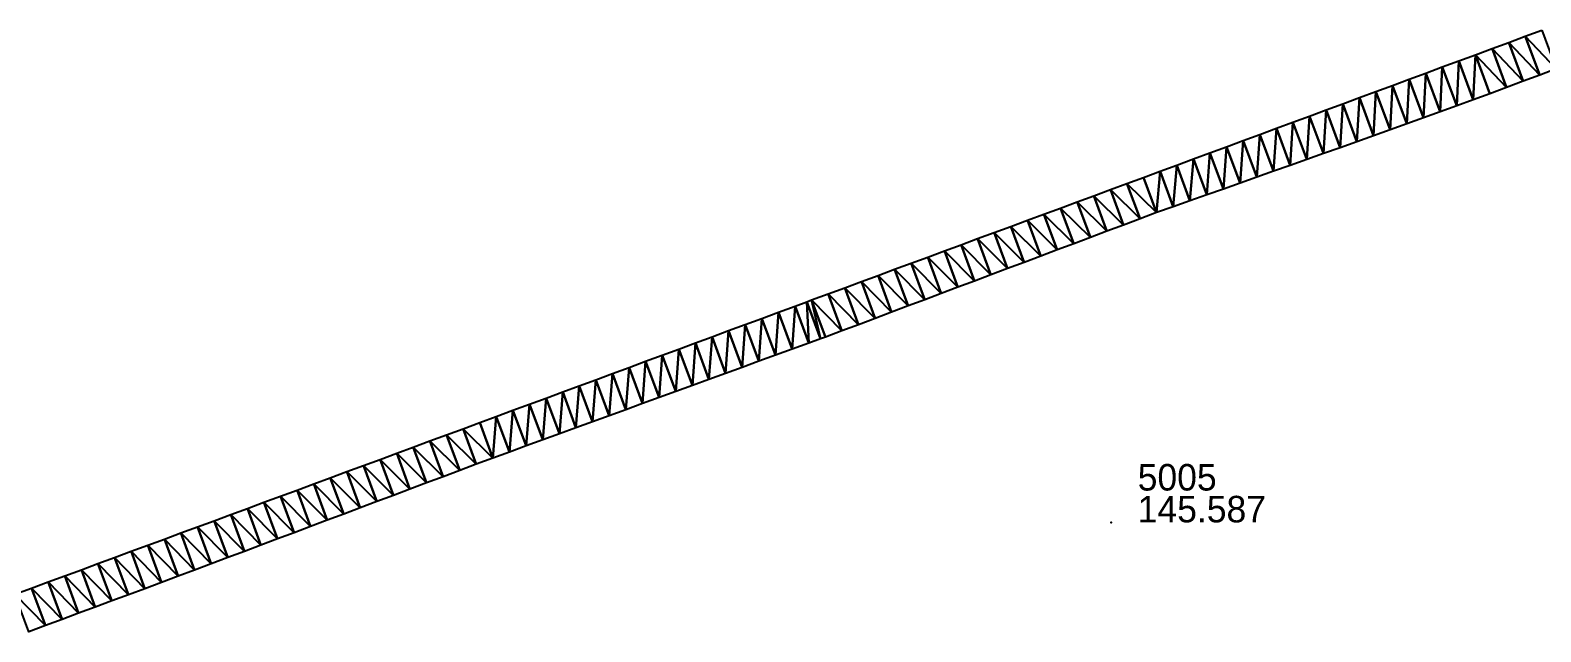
# Model space of a CAD drawing. Header units: metres. Extents: x 1882598 to 1885460, y 3171405 to 3171756.
# Drawn here: x 1884645.1 to 1884730.5, y 3171572.2 to 3171606.2 of the extents above; entities that cross this region are included whole.
import ezdxf

# ---------------------------------------------------------------- set-up
doc = ezdxf.new("R2010")
doc.units = ezdxf.units.M
doc.header["$MEASUREMENT"] = 0
doc.layers.add('pntelev', color=2, linetype='Continuous')
doc.layers.add('pntno', color=3, linetype='Continuous')
doc.layers.add('Triangles surfaces projet', color=7, linetype='Continuous', true_color=0x848484)

msp = doc.modelspace()

# ---------------------------------------------------------------- linework, layer by layer
msp.add_point((1884706.179, 3171578.414, 145.587))
at = {"layer": 'Triangles surfaces projet'}
for points in [[(1884729.46, 3171603.348, 143.991), (1884727.71, 3171605.199, 143.949), (1884728.648, 3171605.545, 143.932), (1884729.46, 3171603.348, 143.991)], [(1884728.648, 3171605.545, 144.282), (1884729.46, 3171603.348, 144.341), (1884727.71, 3171605.199, 144.299), (1884728.648, 3171605.545, 144.282)], [(1884728.648, 3171605.545, 143.932), (1884729.586, 3171605.892, 143.916), (1884730.397, 3171603.697, 143.975), (1884728.648, 3171605.545, 143.932)], [(1884729.586, 3171605.892, 144.266), (1884730.397, 3171603.697, 144.325), (1884728.648, 3171605.545, 144.282), (1884729.586, 3171605.892, 144.266)], [(1884730.397, 3171603.697, 143.975), (1884729.46, 3171603.348, 143.991), (1884728.648, 3171605.545, 143.932), (1884730.397, 3171603.697, 143.975)], [(1884730.397, 3171603.697, 144.325), (1884729.46, 3171603.348, 144.341), (1884728.648, 3171605.545, 144.282), (1884730.397, 3171603.697, 144.325)], [(1884730.524, 3171606.238, 143.901), (1884731.334, 3171604.047, 143.959), (1884729.586, 3171605.892, 143.916), (1884730.524, 3171606.238, 143.901)], [(1884730.524, 3171606.238, 144.251), (1884731.334, 3171604.047, 144.309), (1884729.586, 3171605.892, 144.266), (1884730.524, 3171606.238, 144.251)], [(1884729.586, 3171605.892, 143.916), (1884731.334, 3171604.047, 143.959), (1884730.397, 3171603.697, 143.975), (1884729.586, 3171605.892, 143.916)], [(1884731.334, 3171604.047, 144.309), (1884730.397, 3171603.697, 144.325), (1884729.586, 3171605.892, 144.266), (1884731.334, 3171604.047, 144.309)], [(1884726.772, 3171604.852, 143.966), (1884726.647, 3171602.305, 144.042), (1884725.834, 3171604.505, 143.984), (1884726.772, 3171604.852, 143.966)], [(1884726.772, 3171604.852, 144.316), (1884726.647, 3171602.305, 144.392), (1884725.834, 3171604.505, 144.334), (1884726.772, 3171604.852, 144.316)], [(1884726.647, 3171602.305, 144.042), (1884726.772, 3171604.852, 143.966), (1884727.586, 3171602.649, 144.025), (1884726.647, 3171602.305, 144.042)], [(1884727.586, 3171602.649, 144.375), (1884726.647, 3171602.305, 144.392), (1884726.772, 3171604.852, 144.316), (1884727.586, 3171602.649, 144.375)], [(1884726.772, 3171604.852, 143.966), (1884727.71, 3171605.199, 143.949), (1884728.523, 3171602.998, 144.008), (1884726.772, 3171604.852, 143.966)], [(1884727.71, 3171605.199, 144.299), (1884728.523, 3171602.998, 144.358), (1884726.772, 3171604.852, 144.316), (1884727.71, 3171605.199, 144.299)], [(1884727.586, 3171602.649, 144.025), (1884726.772, 3171604.852, 143.966), (1884728.523, 3171602.998, 144.008), (1884727.586, 3171602.649, 144.025)], [(1884728.523, 3171602.998, 144.358), (1884727.586, 3171602.649, 144.375), (1884726.772, 3171604.852, 144.316), (1884728.523, 3171602.998, 144.358)], [(1884727.71, 3171605.199, 143.949), (1884729.46, 3171603.348, 143.991), (1884728.523, 3171602.998, 144.008), (1884727.71, 3171605.199, 143.949)], [(1884729.46, 3171603.348, 144.341), (1884728.523, 3171602.998, 144.358), (1884727.71, 3171605.199, 144.299), (1884729.46, 3171603.348, 144.341)], [(1884723.02, 3171603.466, 144.04), (1884723.958, 3171603.812, 144.02), (1884723.827, 3171601.281, 144.098), (1884723.02, 3171603.466, 144.04)], [(1884723.958, 3171603.812, 144.37), (1884723.827, 3171601.281, 144.448), (1884723.02, 3171603.466, 144.39), (1884723.958, 3171603.812, 144.37)], [(1884723.827, 3171601.281, 144.098), (1884723.958, 3171603.812, 144.02), (1884724.767, 3171601.622, 144.079), (1884723.827, 3171601.281, 144.098)], [(1884724.767, 3171601.622, 144.429), (1884723.827, 3171601.281, 144.448), (1884723.958, 3171603.812, 144.37), (1884724.767, 3171601.622, 144.429)], [(1884724.896, 3171604.159, 144.002), (1884724.767, 3171601.622, 144.079), (1884723.958, 3171603.812, 144.02), (1884724.896, 3171604.159, 144.002)], [(1884724.896, 3171604.159, 144.352), (1884724.767, 3171601.622, 144.429), (1884723.958, 3171603.812, 144.37), (1884724.896, 3171604.159, 144.352)], [(1884725.707, 3171601.964, 144.06), (1884724.767, 3171601.622, 144.079), (1884724.896, 3171604.159, 144.002), (1884725.707, 3171601.964, 144.06)], [(1884725.707, 3171601.964, 144.41), (1884724.767, 3171601.622, 144.429), (1884724.896, 3171604.159, 144.352), (1884725.707, 3171601.964, 144.41)], [(1884725.834, 3171604.505, 143.984), (1884725.707, 3171601.964, 144.06), (1884724.896, 3171604.159, 144.002), (1884725.834, 3171604.505, 143.984)], [(1884725.834, 3171604.505, 144.334), (1884725.707, 3171601.964, 144.41), (1884724.896, 3171604.159, 144.352), (1884725.834, 3171604.505, 144.334)], [(1884726.647, 3171602.305, 144.042), (1884725.707, 3171601.964, 144.06), (1884725.834, 3171604.505, 143.984), (1884726.647, 3171602.305, 144.042)], [(1884726.647, 3171602.305, 144.392), (1884725.707, 3171601.964, 144.41), (1884725.834, 3171604.505, 144.334), (1884726.647, 3171602.305, 144.392)], [(1884722.082, 3171603.119, 144.059), (1884721.947, 3171600.598, 144.138), (1884721.144, 3171602.773, 144.08), (1884722.082, 3171603.119, 144.059)], [(1884722.082, 3171603.119, 144.409), (1884721.947, 3171600.598, 144.488), (1884721.144, 3171602.773, 144.43), (1884722.082, 3171603.119, 144.409)], [(1884722.082, 3171603.119, 144.059), (1884722.887, 3171600.94, 144.117), (1884721.947, 3171600.598, 144.138), (1884722.082, 3171603.119, 144.059)], [(1884722.887, 3171600.94, 144.467), (1884721.947, 3171600.598, 144.488), (1884722.082, 3171603.119, 144.409), (1884722.887, 3171600.94, 144.467)], [(1884722.887, 3171600.94, 144.117), (1884722.082, 3171603.119, 144.059), (1884723.02, 3171603.466, 144.04), (1884722.887, 3171600.94, 144.117)], [(1884723.02, 3171603.466, 144.39), (1884722.887, 3171600.94, 144.467), (1884722.082, 3171603.119, 144.409), (1884723.02, 3171603.466, 144.39)], [(1884722.887, 3171600.94, 144.117), (1884723.02, 3171603.466, 144.04), (1884723.827, 3171601.281, 144.098), (1884722.887, 3171600.94, 144.117)], [(1884723.827, 3171601.281, 144.448), (1884722.887, 3171600.94, 144.467), (1884723.02, 3171603.466, 144.39), (1884723.827, 3171601.281, 144.448)], [(1884718.33, 3171601.733, 144.144), (1884719.268, 3171602.079, 144.122), (1884719.119, 3171599.597, 144.201), (1884718.33, 3171601.733, 144.144)], [(1884719.268, 3171602.079, 144.472), (1884719.119, 3171599.597, 144.551), (1884718.33, 3171601.733, 144.494), (1884719.268, 3171602.079, 144.472)], [(1884720.062, 3171599.93, 144.179), (1884719.119, 3171599.597, 144.201), (1884719.268, 3171602.079, 144.122), (1884720.062, 3171599.93, 144.179)], [(1884720.062, 3171599.93, 144.529), (1884719.119, 3171599.597, 144.551), (1884719.268, 3171602.079, 144.472), (1884720.062, 3171599.93, 144.529)], [(1884720.206, 3171602.426, 144.101), (1884720.062, 3171599.93, 144.179), (1884719.268, 3171602.079, 144.122), (1884720.206, 3171602.426, 144.101)], [(1884720.206, 3171602.426, 144.451), (1884720.062, 3171599.93, 144.529), (1884719.268, 3171602.079, 144.472), (1884720.206, 3171602.426, 144.451)], [(1884720.062, 3171599.93, 144.179), (1884720.206, 3171602.426, 144.101), (1884721.005, 3171600.264, 144.158), (1884720.062, 3171599.93, 144.179)], [(1884721.005, 3171600.264, 144.508), (1884720.062, 3171599.93, 144.529), (1884720.206, 3171602.426, 144.451), (1884721.005, 3171600.264, 144.508)], [(1884720.206, 3171602.426, 144.101), (1884721.144, 3171602.773, 144.08), (1884721.005, 3171600.264, 144.158), (1884720.206, 3171602.426, 144.101)], [(1884721.144, 3171602.773, 144.43), (1884721.005, 3171600.264, 144.508), (1884720.206, 3171602.426, 144.451), (1884721.144, 3171602.773, 144.43)], [(1884721.947, 3171600.598, 144.138), (1884721.005, 3171600.264, 144.158), (1884721.144, 3171602.773, 144.08), (1884721.947, 3171600.598, 144.138)], [(1884721.947, 3171600.598, 144.488), (1884721.005, 3171600.264, 144.508), (1884721.144, 3171602.773, 144.43), (1884721.947, 3171600.598, 144.488)], [(1884717.392, 3171601.386, 144.166), (1884717.233, 3171598.929, 144.246), (1884716.454, 3171601.04, 144.189), (1884717.392, 3171601.386, 144.166)], [(1884717.392, 3171601.386, 144.516), (1884717.233, 3171598.929, 144.596), (1884716.454, 3171601.04, 144.539), (1884717.392, 3171601.386, 144.516)], [(1884717.392, 3171601.386, 144.166), (1884718.176, 3171599.263, 144.223), (1884717.233, 3171598.929, 144.246), (1884717.392, 3171601.386, 144.166)], [(1884718.176, 3171599.263, 144.573), (1884717.233, 3171598.929, 144.596), (1884717.392, 3171601.386, 144.516), (1884718.176, 3171599.263, 144.573)], [(1884717.392, 3171601.386, 144.166), (1884718.33, 3171601.733, 144.144), (1884718.176, 3171599.263, 144.223), (1884717.392, 3171601.386, 144.166)], [(1884718.33, 3171601.733, 144.494), (1884718.176, 3171599.263, 144.573), (1884717.392, 3171601.386, 144.516), (1884718.33, 3171601.733, 144.494)], [(1884718.176, 3171599.263, 144.223), (1884718.33, 3171601.733, 144.144), (1884719.119, 3171599.597, 144.201), (1884718.176, 3171599.263, 144.223)], [(1884719.119, 3171599.597, 144.551), (1884718.176, 3171599.263, 144.573), (1884718.33, 3171601.733, 144.494), (1884719.119, 3171599.597, 144.551)], [(1884714.405, 3171597.928, 144.317), (1884713.64, 3171600, 144.262), (1884714.578, 3171600.346, 144.237), (1884714.405, 3171597.928, 144.317)], [(1884714.578, 3171600.346, 144.587), (1884714.405, 3171597.928, 144.667), (1884713.64, 3171600, 144.612), (1884714.578, 3171600.346, 144.587)], [(1884714.405, 3171597.928, 144.317), (1884714.578, 3171600.346, 144.237), (1884715.348, 3171598.262, 144.293), (1884714.405, 3171597.928, 144.317)], [(1884715.348, 3171598.262, 144.643), (1884714.405, 3171597.928, 144.667), (1884714.578, 3171600.346, 144.587), (1884715.348, 3171598.262, 144.643)], [(1884715.348, 3171598.262, 144.293), (1884714.578, 3171600.346, 144.237), (1884715.516, 3171600.693, 144.213), (1884715.348, 3171598.262, 144.293)], [(1884715.516, 3171600.693, 144.563), (1884715.348, 3171598.262, 144.643), (1884714.578, 3171600.346, 144.587), (1884715.516, 3171600.693, 144.563)], [(1884715.348, 3171598.262, 144.293), (1884715.516, 3171600.693, 144.213), (1884716.291, 3171598.595, 144.269), (1884715.348, 3171598.262, 144.293)], [(1884716.291, 3171598.595, 144.619), (1884715.348, 3171598.262, 144.643), (1884715.516, 3171600.693, 144.563), (1884716.291, 3171598.595, 144.619)], [(1884715.516, 3171600.693, 144.213), (1884716.454, 3171601.04, 144.189), (1884716.291, 3171598.595, 144.269), (1884715.516, 3171600.693, 144.213)], [(1884716.454, 3171601.04, 144.539), (1884716.291, 3171598.595, 144.619), (1884715.516, 3171600.693, 144.563), (1884716.454, 3171601.04, 144.539)], [(1884716.291, 3171598.595, 144.269), (1884716.454, 3171601.04, 144.189), (1884717.233, 3171598.929, 144.246), (1884716.291, 3171598.595, 144.269)], [(1884717.233, 3171598.929, 144.596), (1884716.291, 3171598.595, 144.619), (1884716.454, 3171601.04, 144.539), (1884717.233, 3171598.929, 144.596)], [(1884712.52, 3171597.261, 144.367), (1884711.764, 3171599.307, 144.313), (1884712.702, 3171599.653, 144.287), (1884712.52, 3171597.261, 144.367)], [(1884712.702, 3171599.653, 144.637), (1884712.52, 3171597.261, 144.717), (1884711.764, 3171599.307, 144.663), (1884712.702, 3171599.653, 144.637)], [(1884712.52, 3171597.261, 144.367), (1884712.702, 3171599.653, 144.287), (1884713.462, 3171597.594, 144.342), (1884712.52, 3171597.261, 144.367)], [(1884713.462, 3171597.594, 144.692), (1884712.52, 3171597.261, 144.717), (1884712.702, 3171599.653, 144.637), (1884713.462, 3171597.594, 144.692)], [(1884713.64, 3171600, 144.262), (1884713.462, 3171597.594, 144.342), (1884712.702, 3171599.653, 144.287), (1884713.64, 3171600, 144.262)], [(1884713.64, 3171600, 144.612), (1884713.462, 3171597.594, 144.692), (1884712.702, 3171599.653, 144.637), (1884713.64, 3171600, 144.612)], [(1884713.462, 3171597.594, 144.342), (1884713.64, 3171600, 144.262), (1884714.405, 3171597.928, 144.317), (1884713.462, 3171597.594, 144.342)], [(1884714.405, 3171597.928, 144.667), (1884713.462, 3171597.594, 144.692), (1884713.64, 3171600, 144.612), (1884714.405, 3171597.928, 144.667)], [(1884709.691, 3171596.259, 144.446), (1884708.95, 3171598.267, 144.393), (1884709.888, 3171598.613, 144.366), (1884709.691, 3171596.259, 144.446)], [(1884709.888, 3171598.613, 144.716), (1884709.691, 3171596.259, 144.796), (1884708.95, 3171598.267, 144.743), (1884709.888, 3171598.613, 144.716)], [(1884709.888, 3171598.613, 144.366), (1884710.634, 3171596.593, 144.419), (1884709.691, 3171596.259, 144.446), (1884709.888, 3171598.613, 144.366)], [(1884710.634, 3171596.593, 144.769), (1884709.691, 3171596.259, 144.796), (1884709.888, 3171598.613, 144.716), (1884710.634, 3171596.593, 144.769)], [(1884710.634, 3171596.593, 144.419), (1884709.888, 3171598.613, 144.366), (1884710.826, 3171598.96, 144.339), (1884710.634, 3171596.593, 144.419)], [(1884710.826, 3171598.96, 144.689), (1884710.634, 3171596.593, 144.769), (1884709.888, 3171598.613, 144.716), (1884710.826, 3171598.96, 144.689)], [(1884710.826, 3171598.96, 144.339), (1884711.577, 3171596.927, 144.393), (1884710.634, 3171596.593, 144.419), (1884710.826, 3171598.96, 144.339)], [(1884711.577, 3171596.927, 144.743), (1884710.634, 3171596.593, 144.769), (1884710.826, 3171598.96, 144.689), (1884711.577, 3171596.927, 144.743)], [(1884710.826, 3171598.96, 144.339), (1884711.764, 3171599.307, 144.313), (1884711.577, 3171596.927, 144.393), (1884710.826, 3171598.96, 144.339)], [(1884711.764, 3171599.307, 144.663), (1884711.577, 3171596.927, 144.743), (1884710.826, 3171598.96, 144.689), (1884711.764, 3171599.307, 144.663)], [(1884711.577, 3171596.927, 144.393), (1884711.764, 3171599.307, 144.313), (1884712.52, 3171597.261, 144.367), (1884711.577, 3171596.927, 144.393)], [(1884712.52, 3171597.261, 144.717), (1884711.577, 3171596.927, 144.743), (1884711.764, 3171599.307, 144.663), (1884712.52, 3171597.261, 144.717)], [(1884708.012, 3171597.92, 144.421), (1884708.748, 3171595.926, 144.474), (1884707.074, 3171597.574, 144.449), (1884708.012, 3171597.92, 144.421)], [(1884708.012, 3171597.92, 144.771), (1884708.748, 3171595.926, 144.824), (1884707.074, 3171597.574, 144.799), (1884708.012, 3171597.92, 144.771)], [(1884708.748, 3171595.926, 144.474), (1884708.012, 3171597.92, 144.421), (1884708.95, 3171598.267, 144.393), (1884708.748, 3171595.926, 144.474)], [(1884708.95, 3171598.267, 144.743), (1884708.748, 3171595.926, 144.824), (1884708.012, 3171597.92, 144.771), (1884708.95, 3171598.267, 144.743)], [(1884709.691, 3171596.259, 144.446), (1884708.748, 3171595.926, 144.474), (1884708.95, 3171598.267, 144.393), (1884709.691, 3171596.259, 144.446)], [(1884709.691, 3171596.259, 144.796), (1884708.748, 3171595.926, 144.824), (1884708.95, 3171598.267, 144.743), (1884709.691, 3171596.259, 144.796)], [(1884706.136, 3171597.227, 144.478), (1884706.876, 3171595.222, 144.532), (1884705.198, 3171596.88, 144.508), (1884706.136, 3171597.227, 144.478)], [(1884706.136, 3171597.227, 144.828), (1884706.876, 3171595.222, 144.882), (1884705.198, 3171596.88, 144.858), (1884706.136, 3171597.227, 144.828)], [(1884706.136, 3171597.227, 144.478), (1884707.074, 3171597.574, 144.449), (1884707.812, 3171595.574, 144.503), (1884706.136, 3171597.227, 144.478)], [(1884707.074, 3171597.574, 144.799), (1884707.812, 3171595.574, 144.853), (1884706.136, 3171597.227, 144.828), (1884707.074, 3171597.574, 144.799)], [(1884706.876, 3171595.222, 144.532), (1884706.136, 3171597.227, 144.478), (1884707.812, 3171595.574, 144.503), (1884706.876, 3171595.222, 144.532)], [(1884707.812, 3171595.574, 144.853), (1884706.876, 3171595.222, 144.882), (1884706.136, 3171597.227, 144.828), (1884707.812, 3171595.574, 144.853)], [(1884708.748, 3171595.926, 144.474), (1884707.812, 3171595.574, 144.503), (1884707.074, 3171597.574, 144.449), (1884708.748, 3171595.926, 144.474)], [(1884708.748, 3171595.926, 144.824), (1884707.812, 3171595.574, 144.853), (1884707.074, 3171597.574, 144.799), (1884708.748, 3171595.926, 144.824)], [(1884703.321, 3171596.187, 144.568), (1884704.068, 3171594.167, 144.622), (1884702.383, 3171595.841, 144.599), (1884703.321, 3171596.187, 144.568)], [(1884703.321, 3171596.187, 144.918), (1884704.068, 3171594.167, 144.972), (1884702.383, 3171595.841, 144.949), (1884703.321, 3171596.187, 144.918)], [(1884705.004, 3171594.519, 144.591), (1884703.321, 3171596.187, 144.568), (1884704.26, 3171596.534, 144.538), (1884705.004, 3171594.519, 144.591)], [(1884704.26, 3171596.534, 144.888), (1884705.004, 3171594.519, 144.941), (1884703.321, 3171596.187, 144.918), (1884704.26, 3171596.534, 144.888)], [(1884704.068, 3171594.167, 144.622), (1884703.321, 3171596.187, 144.568), (1884705.004, 3171594.519, 144.591), (1884704.068, 3171594.167, 144.622)], [(1884705.004, 3171594.519, 144.941), (1884704.068, 3171594.167, 144.972), (1884703.321, 3171596.187, 144.918), (1884705.004, 3171594.519, 144.941)], [(1884705.94, 3171594.87, 144.561), (1884704.26, 3171596.534, 144.538), (1884705.198, 3171596.88, 144.508), (1884705.94, 3171594.87, 144.561)], [(1884705.198, 3171596.88, 144.858), (1884705.94, 3171594.87, 144.911), (1884704.26, 3171596.534, 144.888), (1884705.198, 3171596.88, 144.858)], [(1884705.004, 3171594.519, 144.591), (1884704.26, 3171596.534, 144.538), (1884705.94, 3171594.87, 144.561), (1884705.004, 3171594.519, 144.591)], [(1884705.94, 3171594.87, 144.911), (1884705.004, 3171594.519, 144.941), (1884704.26, 3171596.534, 144.888), (1884705.94, 3171594.87, 144.911)], [(1884706.876, 3171595.222, 144.532), (1884705.94, 3171594.87, 144.561), (1884705.198, 3171596.88, 144.508), (1884706.876, 3171595.222, 144.532)], [(1884706.876, 3171595.222, 144.882), (1884705.94, 3171594.87, 144.911), (1884705.198, 3171596.88, 144.858), (1884706.876, 3171595.222, 144.882)], [(1884702.196, 3171593.463, 144.685), (1884700.507, 3171595.147, 144.663), (1884701.445, 3171595.494, 144.631), (1884702.196, 3171593.463, 144.685)], [(1884701.445, 3171595.494, 144.981), (1884702.196, 3171593.463, 145.035), (1884700.507, 3171595.147, 145.013), (1884701.445, 3171595.494, 144.981)], [(1884703.132, 3171593.815, 144.653), (1884701.445, 3171595.494, 144.631), (1884702.383, 3171595.841, 144.599), (1884703.132, 3171593.815, 144.653)], [(1884702.383, 3171595.841, 144.949), (1884703.132, 3171593.815, 145.003), (1884701.445, 3171595.494, 144.981), (1884702.383, 3171595.841, 144.949)], [(1884702.196, 3171593.463, 144.685), (1884701.445, 3171595.494, 144.631), (1884703.132, 3171593.815, 144.653), (1884702.196, 3171593.463, 144.685)], [(1884703.132, 3171593.815, 145.003), (1884702.196, 3171593.463, 145.035), (1884701.445, 3171595.494, 144.981), (1884703.132, 3171593.815, 145.003)], [(1884704.068, 3171594.167, 144.622), (1884703.132, 3171593.815, 144.653), (1884702.383, 3171595.841, 144.599), (1884704.068, 3171594.167, 144.622)], [(1884704.068, 3171594.167, 144.972), (1884703.132, 3171593.815, 145.003), (1884702.383, 3171595.841, 144.949), (1884704.068, 3171594.167, 144.972)], [(1884699.388, 3171592.407, 144.784), (1884697.693, 3171594.108, 144.763), (1884698.631, 3171594.454, 144.729), (1884699.388, 3171592.407, 144.784)], [(1884698.631, 3171594.454, 145.079), (1884699.388, 3171592.407, 145.134), (1884697.693, 3171594.108, 145.113), (1884698.631, 3171594.454, 145.079)], [(1884700.324, 3171592.759, 144.751), (1884698.631, 3171594.454, 144.729), (1884699.569, 3171594.801, 144.696), (1884700.324, 3171592.759, 144.751)], [(1884699.569, 3171594.801, 145.046), (1884700.324, 3171592.759, 145.101), (1884698.631, 3171594.454, 145.079), (1884699.569, 3171594.801, 145.046)], [(1884698.631, 3171594.454, 144.729), (1884700.324, 3171592.759, 144.751), (1884699.388, 3171592.407, 144.784), (1884698.631, 3171594.454, 144.729)], [(1884700.324, 3171592.759, 145.101), (1884699.388, 3171592.407, 145.134), (1884698.631, 3171594.454, 145.079), (1884700.324, 3171592.759, 145.101)], [(1884701.26, 3171593.111, 144.718), (1884699.569, 3171594.801, 144.696), (1884700.507, 3171595.147, 144.663), (1884701.26, 3171593.111, 144.718)], [(1884700.507, 3171595.147, 145.013), (1884701.26, 3171593.111, 145.068), (1884699.569, 3171594.801, 145.046), (1884700.507, 3171595.147, 145.013)], [(1884701.26, 3171593.111, 144.718), (1884700.324, 3171592.759, 144.751), (1884699.569, 3171594.801, 144.696), (1884701.26, 3171593.111, 144.718)], [(1884701.26, 3171593.111, 145.068), (1884700.324, 3171592.759, 145.101), (1884699.569, 3171594.801, 145.046), (1884701.26, 3171593.111, 145.068)], [(1884701.26, 3171593.111, 144.718), (1884700.507, 3171595.147, 144.663), (1884702.196, 3171593.463, 144.685), (1884701.26, 3171593.111, 144.718)], [(1884702.196, 3171593.463, 145.035), (1884701.26, 3171593.111, 145.068), (1884700.507, 3171595.147, 145.013), (1884702.196, 3171593.463, 145.035)], [(1884695.817, 3171593.414, 144.833), (1884696.755, 3171593.761, 144.798), (1884697.516, 3171591.703, 144.852), (1884695.817, 3171593.414, 144.833)], [(1884696.755, 3171593.761, 145.148), (1884697.516, 3171591.703, 145.202), (1884695.817, 3171593.414, 145.183), (1884696.755, 3171593.761, 145.148)], [(1884697.693, 3171594.108, 144.763), (1884698.452, 3171592.055, 144.818), (1884696.755, 3171593.761, 144.798), (1884697.693, 3171594.108, 144.763)], [(1884697.693, 3171594.108, 145.113), (1884698.452, 3171592.055, 145.168), (1884696.755, 3171593.761, 145.148), (1884697.693, 3171594.108, 145.113)], [(1884697.516, 3171591.703, 144.852), (1884696.755, 3171593.761, 144.798), (1884698.452, 3171592.055, 144.818), (1884697.516, 3171591.703, 144.852)], [(1884698.452, 3171592.055, 145.168), (1884697.516, 3171591.703, 145.202), (1884696.755, 3171593.761, 145.148), (1884698.452, 3171592.055, 145.168)], [(1884698.452, 3171592.055, 144.818), (1884697.693, 3171594.108, 144.763), (1884699.388, 3171592.407, 144.784), (1884698.452, 3171592.055, 144.818)], [(1884699.388, 3171592.407, 145.134), (1884698.452, 3171592.055, 145.168), (1884697.693, 3171594.108, 145.113), (1884699.388, 3171592.407, 145.134)], [(1884693.003, 3171592.375, 144.941), (1884693.941, 3171592.721, 144.904), (1884694.708, 3171590.647, 144.959), (1884693.003, 3171592.375, 144.941)], [(1884693.941, 3171592.721, 145.254), (1884694.708, 3171590.647, 145.309), (1884693.003, 3171592.375, 145.291), (1884693.941, 3171592.721, 145.254)], [(1884695.644, 3171590.999, 144.923), (1884693.941, 3171592.721, 144.904), (1884694.879, 3171593.068, 144.868), (1884695.644, 3171590.999, 144.923)], [(1884694.879, 3171593.068, 145.218), (1884695.644, 3171590.999, 145.273), (1884693.941, 3171592.721, 145.254), (1884694.879, 3171593.068, 145.218)], [(1884694.708, 3171590.647, 144.959), (1884693.941, 3171592.721, 144.904), (1884695.644, 3171590.999, 144.923), (1884694.708, 3171590.647, 144.959)], [(1884695.644, 3171590.999, 145.273), (1884694.708, 3171590.647, 145.309), (1884693.941, 3171592.721, 145.254), (1884695.644, 3171590.999, 145.273)], [(1884695.817, 3171593.414, 144.833), (1884696.58, 3171591.351, 144.888), (1884694.879, 3171593.068, 144.868), (1884695.817, 3171593.414, 144.833)], [(1884695.817, 3171593.414, 145.183), (1884696.58, 3171591.351, 145.238), (1884694.879, 3171593.068, 145.218), (1884695.817, 3171593.414, 145.183)], [(1884695.644, 3171590.999, 144.923), (1884694.879, 3171593.068, 144.868), (1884696.58, 3171591.351, 144.888), (1884695.644, 3171590.999, 144.923)], [(1884696.58, 3171591.351, 145.238), (1884695.644, 3171590.999, 145.273), (1884694.879, 3171593.068, 145.218), (1884696.58, 3171591.351, 145.238)], [(1884697.516, 3171591.703, 144.852), (1884696.58, 3171591.351, 144.888), (1884695.817, 3171593.414, 144.833), (1884697.516, 3171591.703, 144.852)], [(1884697.516, 3171591.703, 145.202), (1884696.58, 3171591.351, 145.238), (1884695.817, 3171593.414, 145.183), (1884697.516, 3171591.703, 145.202)], [(1884691.127, 3171591.681, 145.015), (1884692.065, 3171592.028, 144.978), (1884692.836, 3171589.943, 145.033), (1884691.127, 3171591.681, 145.015)], [(1884692.065, 3171592.028, 145.328), (1884692.836, 3171589.943, 145.383), (1884691.127, 3171591.681, 145.365), (1884692.065, 3171592.028, 145.328)], [(1884693.772, 3171590.295, 144.996), (1884692.065, 3171592.028, 144.978), (1884693.003, 3171592.375, 144.941), (1884693.772, 3171590.295, 144.996)], [(1884693.003, 3171592.375, 145.291), (1884693.772, 3171590.295, 145.346), (1884692.065, 3171592.028, 145.328), (1884693.003, 3171592.375, 145.291)], [(1884692.836, 3171589.943, 145.033), (1884692.065, 3171592.028, 144.978), (1884693.772, 3171590.295, 144.996), (1884692.836, 3171589.943, 145.033)], [(1884693.772, 3171590.295, 145.346), (1884692.836, 3171589.943, 145.383), (1884692.065, 3171592.028, 145.328), (1884693.772, 3171590.295, 145.346)], [(1884693.772, 3171590.295, 144.996), (1884693.003, 3171592.375, 144.941), (1884694.708, 3171590.647, 144.959), (1884693.772, 3171590.295, 144.996)], [(1884694.708, 3171590.647, 145.309), (1884693.772, 3171590.295, 145.346), (1884693.003, 3171592.375, 145.291), (1884694.708, 3171590.647, 145.309)], [(1884689.754, 3171588.789, 145.159), (1884688.979, 3171590.888, 145.103), (1884689.251, 3171590.988, 145.092), (1884689.754, 3171588.789, 145.159)], [(1884689.251, 3171590.988, 145.442), (1884689.754, 3171588.789, 145.509), (1884688.979, 3171590.888, 145.453), (1884689.251, 3171590.988, 145.442)], [(1884690.964, 3171589.239, 145.109), (1884689.251, 3171590.988, 145.092), (1884690.189, 3171591.335, 145.053), (1884690.964, 3171589.239, 145.109)], [(1884690.189, 3171591.335, 145.403), (1884690.964, 3171589.239, 145.459), (1884689.251, 3171590.988, 145.442), (1884690.189, 3171591.335, 145.403)], [(1884690.027, 3171588.889, 145.148), (1884689.754, 3171588.789, 145.159), (1884689.251, 3171590.988, 145.092), (1884690.027, 3171588.889, 145.148)], [(1884689.251, 3171590.988, 145.092), (1884690.964, 3171589.239, 145.109), (1884690.027, 3171588.889, 145.148), (1884689.251, 3171590.988, 145.092)], [(1884690.027, 3171588.889, 145.498), (1884689.754, 3171588.789, 145.509), (1884689.251, 3171590.988, 145.442), (1884690.027, 3171588.889, 145.498)], [(1884690.964, 3171589.239, 145.459), (1884690.027, 3171588.889, 145.498), (1884689.251, 3171590.988, 145.442), (1884690.964, 3171589.239, 145.459)], [(1884691.9, 3171589.591, 145.071), (1884690.189, 3171591.335, 145.053), (1884691.127, 3171591.681, 145.015), (1884691.9, 3171589.591, 145.071)], [(1884691.127, 3171591.681, 145.365), (1884691.9, 3171589.591, 145.421), (1884690.189, 3171591.335, 145.403), (1884691.127, 3171591.681, 145.365)], [(1884690.964, 3171589.239, 145.109), (1884690.189, 3171591.335, 145.053), (1884691.9, 3171589.591, 145.071), (1884690.964, 3171589.239, 145.109)], [(1884691.9, 3171589.591, 145.421), (1884690.964, 3171589.239, 145.459), (1884690.189, 3171591.335, 145.403), (1884691.9, 3171589.591, 145.421)], [(1884691.9, 3171589.591, 145.071), (1884691.127, 3171591.681, 145.015), (1884692.836, 3171589.943, 145.033), (1884691.9, 3171589.591, 145.071)], [(1884692.836, 3171589.943, 145.383), (1884691.9, 3171589.591, 145.421), (1884691.127, 3171591.681, 145.365), (1884692.836, 3171589.943, 145.383)], [(1884687.208, 3171587.863, 145.265), (1884686.437, 3171589.948, 145.209), (1884687.375, 3171590.295, 145.17), (1884687.208, 3171587.863, 145.265)], [(1884687.375, 3171590.295, 145.52), (1884687.208, 3171587.863, 145.615), (1884686.437, 3171589.948, 145.559), (1884687.375, 3171590.295, 145.52)], [(1884688.148, 3171588.205, 145.226), (1884687.208, 3171587.863, 145.265), (1884687.375, 3171590.295, 145.17), (1884688.148, 3171588.205, 145.226)], [(1884688.148, 3171588.205, 145.576), (1884687.208, 3171587.863, 145.615), (1884687.375, 3171590.295, 145.52), (1884688.148, 3171588.205, 145.576)], [(1884687.375, 3171590.295, 145.17), (1884688.313, 3171590.642, 145.131), (1884688.148, 3171588.205, 145.226), (1884687.375, 3171590.295, 145.17)], [(1884688.313, 3171590.642, 145.481), (1884688.148, 3171588.205, 145.576), (1884687.375, 3171590.295, 145.52), (1884688.313, 3171590.642, 145.481)], [(1884689.087, 3171588.547, 145.187), (1884688.148, 3171588.205, 145.226), (1884688.313, 3171590.642, 145.131), (1884689.087, 3171588.547, 145.187)], [(1884689.087, 3171588.547, 145.537), (1884688.148, 3171588.205, 145.576), (1884688.313, 3171590.642, 145.481), (1884689.087, 3171588.547, 145.537)], [(1884688.979, 3171590.888, 145.103), (1884689.087, 3171588.547, 145.187), (1884688.313, 3171590.642, 145.131), (1884688.979, 3171590.888, 145.103)], [(1884688.979, 3171590.888, 145.453), (1884689.087, 3171588.547, 145.537), (1884688.313, 3171590.642, 145.481), (1884688.979, 3171590.888, 145.453)], [(1884689.754, 3171588.789, 145.159), (1884689.087, 3171588.547, 145.187), (1884688.979, 3171590.888, 145.103), (1884689.754, 3171588.789, 145.159)], [(1884689.754, 3171588.789, 145.509), (1884689.087, 3171588.547, 145.537), (1884688.979, 3171590.888, 145.453), (1884689.754, 3171588.789, 145.509)], [(1884684.561, 3171589.255, 145.288), (1884684.389, 3171586.837, 145.382), (1884683.623, 3171588.909, 145.327), (1884684.561, 3171589.255, 145.288)], [(1884684.561, 3171589.255, 145.638), (1884684.389, 3171586.837, 145.732), (1884683.623, 3171588.909, 145.677), (1884684.561, 3171589.255, 145.638)], [(1884684.389, 3171586.837, 145.382), (1884684.561, 3171589.255, 145.288), (1884685.328, 3171587.179, 145.343), (1884684.389, 3171586.837, 145.382)], [(1884685.328, 3171587.179, 145.693), (1884684.389, 3171586.837, 145.732), (1884684.561, 3171589.255, 145.638), (1884685.328, 3171587.179, 145.693)], [(1884685.328, 3171587.179, 145.343), (1884684.561, 3171589.255, 145.288), (1884685.499, 3171589.602, 145.249), (1884685.328, 3171587.179, 145.343)], [(1884685.499, 3171589.602, 145.599), (1884685.328, 3171587.179, 145.693), (1884684.561, 3171589.255, 145.638), (1884685.499, 3171589.602, 145.599)], [(1884685.328, 3171587.179, 145.343), (1884685.499, 3171589.602, 145.249), (1884686.268, 3171587.521, 145.304), (1884685.328, 3171587.179, 145.343)], [(1884686.268, 3171587.521, 145.654), (1884685.328, 3171587.179, 145.693), (1884685.499, 3171589.602, 145.599), (1884686.268, 3171587.521, 145.654)], [(1884686.437, 3171589.948, 145.209), (1884686.268, 3171587.521, 145.304), (1884685.499, 3171589.602, 145.249), (1884686.437, 3171589.948, 145.209)], [(1884686.437, 3171589.948, 145.559), (1884686.268, 3171587.521, 145.654), (1884685.499, 3171589.602, 145.599), (1884686.437, 3171589.948, 145.559)], [(1884686.437, 3171589.948, 145.209), (1884687.208, 3171587.863, 145.265), (1884686.268, 3171587.521, 145.304), (1884686.437, 3171589.948, 145.209)], [(1884687.208, 3171587.863, 145.615), (1884686.268, 3171587.521, 145.654), (1884686.437, 3171589.948, 145.559), (1884687.208, 3171587.863, 145.615)], [(1884682.509, 3171586.153, 145.46), (1884681.747, 3171588.215, 145.405), (1884682.685, 3171588.562, 145.366), (1884682.509, 3171586.153, 145.46)], [(1884682.685, 3171588.562, 145.716), (1884682.509, 3171586.153, 145.81), (1884681.747, 3171588.215, 145.755), (1884682.685, 3171588.562, 145.716)], [(1884682.509, 3171586.153, 145.46), (1884682.685, 3171588.562, 145.366), (1884683.449, 3171586.495, 145.421), (1884682.509, 3171586.153, 145.46)], [(1884683.449, 3171586.495, 145.771), (1884682.509, 3171586.153, 145.81), (1884682.685, 3171588.562, 145.716), (1884683.449, 3171586.495, 145.771)], [(1884683.623, 3171588.909, 145.327), (1884683.449, 3171586.495, 145.421), (1884682.685, 3171588.562, 145.366), (1884683.623, 3171588.909, 145.327)], [(1884683.623, 3171588.909, 145.677), (1884683.449, 3171586.495, 145.771), (1884682.685, 3171588.562, 145.716), (1884683.623, 3171588.909, 145.677)], [(1884683.449, 3171586.495, 145.421), (1884683.623, 3171588.909, 145.327), (1884684.389, 3171586.837, 145.382), (1884683.449, 3171586.495, 145.421)], [(1884684.389, 3171586.837, 145.732), (1884683.449, 3171586.495, 145.771), (1884683.623, 3171588.909, 145.677), (1884684.389, 3171586.837, 145.732)], [(1884679.69, 3171585.127, 145.577), (1884678.933, 3171587.176, 145.522), (1884679.871, 3171587.522, 145.483), (1884679.69, 3171585.127, 145.577)], [(1884679.871, 3171587.522, 145.833), (1884679.69, 3171585.127, 145.927), (1884678.933, 3171587.176, 145.872), (1884679.871, 3171587.522, 145.833)], [(1884679.69, 3171585.127, 145.577), (1884679.871, 3171587.522, 145.483), (1884680.63, 3171585.469, 145.538), (1884679.69, 3171585.127, 145.577)], [(1884680.63, 3171585.469, 145.888), (1884679.69, 3171585.127, 145.927), (1884679.871, 3171587.522, 145.833), (1884680.63, 3171585.469, 145.888)], [(1884679.871, 3171587.522, 145.483), (1884680.809, 3171587.869, 145.444), (1884680.63, 3171585.469, 145.538), (1884679.871, 3171587.522, 145.483)], [(1884680.809, 3171587.869, 145.794), (1884680.63, 3171585.469, 145.888), (1884679.871, 3171587.522, 145.833), (1884680.809, 3171587.869, 145.794)], [(1884680.63, 3171585.469, 145.538), (1884680.809, 3171587.869, 145.444), (1884681.57, 3171585.811, 145.499), (1884680.63, 3171585.469, 145.538)], [(1884681.57, 3171585.811, 145.849), (1884680.63, 3171585.469, 145.888), (1884680.809, 3171587.869, 145.794), (1884681.57, 3171585.811, 145.849)], [(1884681.747, 3171588.215, 145.405), (1884681.57, 3171585.811, 145.499), (1884680.809, 3171587.869, 145.444), (1884681.747, 3171588.215, 145.405)], [(1884681.747, 3171588.215, 145.755), (1884681.57, 3171585.811, 145.849), (1884680.809, 3171587.869, 145.794), (1884681.747, 3171588.215, 145.755)], [(1884681.747, 3171588.215, 145.405), (1884682.509, 3171586.153, 145.46), (1884681.57, 3171585.811, 145.499), (1884681.747, 3171588.215, 145.405)], [(1884682.509, 3171586.153, 145.81), (1884681.57, 3171585.811, 145.849), (1884681.747, 3171588.215, 145.755), (1884682.509, 3171586.153, 145.81)], [(1884677.811, 3171584.443, 145.655), (1884677.057, 3171586.482, 145.601), (1884677.995, 3171586.829, 145.562), (1884677.811, 3171584.443, 145.655)], [(1884677.995, 3171586.829, 145.912), (1884677.811, 3171584.443, 146.005), (1884677.057, 3171586.482, 145.951), (1884677.995, 3171586.829, 145.912)], [(1884677.811, 3171584.443, 145.655), (1884677.995, 3171586.829, 145.562), (1884678.75, 3171584.785, 145.616), (1884677.811, 3171584.443, 145.655)], [(1884678.75, 3171584.785, 145.966), (1884677.811, 3171584.443, 146.005), (1884677.995, 3171586.829, 145.912), (1884678.75, 3171584.785, 145.966)], [(1884678.933, 3171587.176, 145.522), (1884678.75, 3171584.785, 145.616), (1884677.995, 3171586.829, 145.562), (1884678.933, 3171587.176, 145.522)], [(1884678.933, 3171587.176, 145.872), (1884678.75, 3171584.785, 145.966), (1884677.995, 3171586.829, 145.912), (1884678.933, 3171587.176, 145.872)], [(1884678.75, 3171584.785, 145.616), (1884678.933, 3171587.176, 145.522), (1884679.69, 3171585.127, 145.577), (1884678.75, 3171584.785, 145.616)], [(1884679.69, 3171585.127, 145.927), (1884678.75, 3171584.785, 145.966), (1884678.933, 3171587.176, 145.872), (1884679.69, 3171585.127, 145.927)], [(1884674.992, 3171583.417, 145.772), (1884674.243, 3171585.443, 145.718), (1884675.181, 3171585.789, 145.679), (1884674.992, 3171583.417, 145.772)], [(1884675.181, 3171585.789, 146.029), (1884674.992, 3171583.417, 146.122), (1884674.243, 3171585.443, 146.068), (1884675.181, 3171585.789, 146.029)], [(1884675.931, 3171583.759, 145.733), (1884674.992, 3171583.417, 145.772), (1884675.181, 3171585.789, 145.679), (1884675.931, 3171583.759, 145.733)], [(1884675.931, 3171583.759, 146.083), (1884674.992, 3171583.417, 146.122), (1884675.181, 3171585.789, 146.029), (1884675.931, 3171583.759, 146.083)], [(1884675.181, 3171585.789, 145.679), (1884676.119, 3171586.136, 145.64), (1884675.931, 3171583.759, 145.733), (1884675.181, 3171585.789, 145.679)], [(1884676.119, 3171586.136, 145.99), (1884675.931, 3171583.759, 146.083), (1884675.181, 3171585.789, 146.029), (1884676.119, 3171586.136, 145.99)], [(1884675.931, 3171583.759, 145.733), (1884676.119, 3171586.136, 145.64), (1884676.871, 3171584.101, 145.694), (1884675.931, 3171583.759, 145.733)], [(1884676.871, 3171584.101, 146.044), (1884675.931, 3171583.759, 146.083), (1884676.119, 3171586.136, 145.99), (1884676.871, 3171584.101, 146.044)], [(1884676.871, 3171584.101, 145.694), (1884676.119, 3171586.136, 145.64), (1884677.057, 3171586.482, 145.601), (1884676.871, 3171584.101, 145.694)], [(1884677.057, 3171586.482, 145.951), (1884676.871, 3171584.101, 146.044), (1884676.119, 3171586.136, 145.99), (1884677.057, 3171586.482, 145.951)], [(1884676.871, 3171584.101, 145.694), (1884677.057, 3171586.482, 145.601), (1884677.811, 3171584.443, 145.655), (1884676.871, 3171584.101, 145.694)], [(1884677.811, 3171584.443, 146.005), (1884676.871, 3171584.101, 146.044), (1884677.057, 3171586.482, 145.951), (1884677.811, 3171584.443, 146.005)], [(1884673.112, 3171582.733, 145.85), (1884672.367, 3171584.749, 145.796), (1884673.305, 3171585.096, 145.757), (1884673.112, 3171582.733, 145.85)], [(1884673.305, 3171585.096, 146.107), (1884673.112, 3171582.733, 146.2), (1884672.367, 3171584.749, 146.146), (1884673.305, 3171585.096, 146.107)], [(1884674.052, 3171583.075, 145.811), (1884673.112, 3171582.733, 145.85), (1884673.305, 3171585.096, 145.757), (1884674.052, 3171583.075, 145.811)], [(1884674.052, 3171583.075, 146.161), (1884673.112, 3171582.733, 146.2), (1884673.305, 3171585.096, 146.107), (1884674.052, 3171583.075, 146.161)], [(1884674.052, 3171583.075, 145.811), (1884673.305, 3171585.096, 145.757), (1884674.243, 3171585.443, 145.718), (1884674.052, 3171583.075, 145.811)], [(1884674.243, 3171585.443, 146.068), (1884674.052, 3171583.075, 146.161), (1884673.305, 3171585.096, 146.107), (1884674.243, 3171585.443, 146.068)], [(1884674.243, 3171585.443, 145.718), (1884674.992, 3171583.417, 145.772), (1884674.052, 3171583.075, 145.811), (1884674.243, 3171585.443, 145.718)], [(1884674.992, 3171583.417, 146.122), (1884674.052, 3171583.075, 146.161), (1884674.243, 3171585.443, 146.068), (1884674.992, 3171583.417, 146.122)], [(1884671.429, 3171584.403, 145.835), (1884671.233, 3171582.049, 145.928), (1884670.491, 3171584.056, 145.875), (1884671.429, 3171584.403, 145.835)], [(1884671.429, 3171584.403, 146.185), (1884671.233, 3171582.049, 146.278), (1884670.491, 3171584.056, 146.225), (1884671.429, 3171584.403, 146.185)], [(1884671.233, 3171582.049, 145.928), (1884671.429, 3171584.403, 145.835), (1884672.172, 3171582.391, 145.889), (1884671.233, 3171582.049, 145.928)], [(1884672.172, 3171582.391, 146.239), (1884671.233, 3171582.049, 146.278), (1884671.429, 3171584.403, 146.185), (1884672.172, 3171582.391, 146.239)], [(1884672.172, 3171582.391, 145.889), (1884671.429, 3171584.403, 145.835), (1884672.367, 3171584.749, 145.796), (1884672.172, 3171582.391, 145.889)], [(1884672.367, 3171584.749, 146.146), (1884672.172, 3171582.391, 146.239), (1884671.429, 3171584.403, 146.185), (1884672.367, 3171584.749, 146.146)], [(1884672.367, 3171584.749, 145.796), (1884673.112, 3171582.733, 145.85), (1884672.172, 3171582.391, 145.889), (1884672.367, 3171584.749, 145.796)], [(1884673.112, 3171582.733, 146.2), (1884672.172, 3171582.391, 146.239), (1884672.367, 3171584.749, 146.146), (1884673.112, 3171582.733, 146.2)], [(1884668.615, 3171583.363, 145.953), (1884669.36, 3171581.346, 146.007), (1884667.677, 3171583.016, 145.992), (1884668.615, 3171583.363, 145.953)], [(1884668.615, 3171583.363, 146.303), (1884669.36, 3171581.346, 146.357), (1884667.677, 3171583.016, 146.342), (1884668.615, 3171583.363, 146.303)], [(1884670.296, 3171581.698, 145.967), (1884668.615, 3171583.363, 145.953), (1884669.553, 3171583.71, 145.914), (1884670.296, 3171581.698, 145.967)], [(1884669.553, 3171583.71, 146.264), (1884670.296, 3171581.698, 146.317), (1884668.615, 3171583.363, 146.303), (1884669.553, 3171583.71, 146.264)], [(1884670.296, 3171581.698, 145.967), (1884669.36, 3171581.346, 146.007), (1884668.615, 3171583.363, 145.953), (1884670.296, 3171581.698, 145.967)], [(1884670.296, 3171581.698, 146.317), (1884669.36, 3171581.346, 146.357), (1884668.615, 3171583.363, 146.303), (1884670.296, 3171581.698, 146.317)], [(1884669.553, 3171583.71, 145.914), (1884670.491, 3171584.056, 145.875), (1884671.233, 3171582.049, 145.928), (1884669.553, 3171583.71, 145.914)], [(1884670.491, 3171584.056, 146.225), (1884671.233, 3171582.049, 146.278), (1884669.553, 3171583.71, 146.264), (1884670.491, 3171584.056, 146.225)], [(1884671.233, 3171582.049, 145.928), (1884670.296, 3171581.698, 145.967), (1884669.553, 3171583.71, 145.914), (1884671.233, 3171582.049, 145.928)], [(1884671.233, 3171582.049, 146.278), (1884670.296, 3171581.698, 146.317), (1884669.553, 3171583.71, 146.264), (1884671.233, 3171582.049, 146.278)], [(1884666.739, 3171582.67, 146.031), (1884667.488, 3171580.643, 146.085), (1884665.801, 3171582.323, 146.07), (1884666.739, 3171582.67, 146.031)], [(1884666.739, 3171582.67, 146.381), (1884667.488, 3171580.643, 146.435), (1884665.801, 3171582.323, 146.42), (1884666.739, 3171582.67, 146.381)], [(1884666.739, 3171582.67, 146.031), (1884667.677, 3171583.016, 145.992), (1884668.424, 3171580.995, 146.046), (1884666.739, 3171582.67, 146.031)], [(1884667.677, 3171583.016, 146.342), (1884668.424, 3171580.995, 146.396), (1884666.739, 3171582.67, 146.381), (1884667.677, 3171583.016, 146.342)], [(1884667.488, 3171580.643, 146.085), (1884666.739, 3171582.67, 146.031), (1884668.424, 3171580.995, 146.046), (1884667.488, 3171580.643, 146.085)], [(1884668.424, 3171580.995, 146.396), (1884667.488, 3171580.643, 146.435), (1884666.739, 3171582.67, 146.381), (1884668.424, 3171580.995, 146.396)], [(1884667.677, 3171583.016, 145.992), (1884669.36, 3171581.346, 146.007), (1884668.424, 3171580.995, 146.046), (1884667.677, 3171583.016, 145.992)], [(1884669.36, 3171581.346, 146.357), (1884668.424, 3171580.995, 146.396), (1884667.677, 3171583.016, 146.342), (1884669.36, 3171581.346, 146.357)], [(1884663.925, 3171581.63, 146.148), (1884664.679, 3171579.588, 146.203), (1884662.987, 3171581.283, 146.188), (1884663.925, 3171581.63, 146.148)], [(1884663.925, 3171581.63, 146.498), (1884664.679, 3171579.588, 146.553), (1884662.987, 3171581.283, 146.538), (1884663.925, 3171581.63, 146.498)], [(1884665.615, 3171579.94, 146.164), (1884663.925, 3171581.63, 146.148), (1884664.863, 3171581.977, 146.109), (1884665.615, 3171579.94, 146.164)], [(1884664.863, 3171581.977, 146.459), (1884665.615, 3171579.94, 146.514), (1884663.925, 3171581.63, 146.498), (1884664.863, 3171581.977, 146.459)], [(1884665.615, 3171579.94, 146.164), (1884664.679, 3171579.588, 146.203), (1884663.925, 3171581.63, 146.148), (1884665.615, 3171579.94, 146.164)], [(1884665.615, 3171579.94, 146.514), (1884664.679, 3171579.588, 146.553), (1884663.925, 3171581.63, 146.498), (1884665.615, 3171579.94, 146.514)], [(1884665.801, 3171582.323, 146.07), (1884666.552, 3171580.292, 146.124), (1884664.863, 3171581.977, 146.109), (1884665.801, 3171582.323, 146.07)], [(1884665.801, 3171582.323, 146.42), (1884666.552, 3171580.292, 146.474), (1884664.863, 3171581.977, 146.459), (1884665.801, 3171582.323, 146.42)], [(1884665.615, 3171579.94, 146.164), (1884664.863, 3171581.977, 146.109), (1884666.552, 3171580.292, 146.124), (1884665.615, 3171579.94, 146.164)], [(1884666.552, 3171580.292, 146.474), (1884665.615, 3171579.94, 146.514), (1884664.863, 3171581.977, 146.459), (1884666.552, 3171580.292, 146.474)], [(1884667.488, 3171580.643, 146.085), (1884666.552, 3171580.292, 146.124), (1884665.801, 3171582.323, 146.07), (1884667.488, 3171580.643, 146.085)], [(1884667.488, 3171580.643, 146.435), (1884666.552, 3171580.292, 146.474), (1884665.801, 3171582.323, 146.42), (1884667.488, 3171580.643, 146.435)], [(1884662.049, 3171580.937, 146.227), (1884662.807, 3171578.885, 146.281), (1884661.111, 3171580.59, 146.266), (1884662.049, 3171580.937, 146.227)], [(1884662.049, 3171580.937, 146.577), (1884662.807, 3171578.885, 146.631), (1884661.111, 3171580.59, 146.616), (1884662.049, 3171580.937, 146.577)], [(1884662.049, 3171580.937, 146.227), (1884662.987, 3171581.283, 146.188), (1884663.743, 3171579.237, 146.242), (1884662.049, 3171580.937, 146.227)], [(1884662.987, 3171581.283, 146.538), (1884663.743, 3171579.237, 146.592), (1884662.049, 3171580.937, 146.577), (1884662.987, 3171581.283, 146.538)], [(1884662.807, 3171578.885, 146.281), (1884662.049, 3171580.937, 146.227), (1884663.743, 3171579.237, 146.242), (1884662.807, 3171578.885, 146.281)], [(1884663.743, 3171579.237, 146.592), (1884662.807, 3171578.885, 146.631), (1884662.049, 3171580.937, 146.577), (1884663.743, 3171579.237, 146.592)], [(1884662.987, 3171581.283, 146.188), (1884664.679, 3171579.588, 146.203), (1884663.743, 3171579.237, 146.242), (1884662.987, 3171581.283, 146.188)], [(1884664.679, 3171579.588, 146.553), (1884663.743, 3171579.237, 146.592), (1884662.987, 3171581.283, 146.538), (1884664.679, 3171579.588, 146.553)], [(1884659.999, 3171577.83, 146.399), (1884658.297, 3171579.55, 146.383), (1884659.235, 3171579.897, 146.344), (1884659.999, 3171577.83, 146.399)], [(1884659.235, 3171579.897, 146.694), (1884659.999, 3171577.83, 146.749), (1884658.297, 3171579.55, 146.733), (1884659.235, 3171579.897, 146.694)], [(1884660.173, 3171580.244, 146.305), (1884660.935, 3171578.182, 146.36), (1884659.235, 3171579.897, 146.344), (1884660.173, 3171580.244, 146.305)], [(1884660.173, 3171580.244, 146.655), (1884660.935, 3171578.182, 146.71), (1884659.235, 3171579.897, 146.694), (1884660.173, 3171580.244, 146.655)], [(1884659.999, 3171577.83, 146.399), (1884659.235, 3171579.897, 146.344), (1884660.935, 3171578.182, 146.36), (1884659.999, 3171577.83, 146.399)], [(1884660.935, 3171578.182, 146.71), (1884659.999, 3171577.83, 146.749), (1884659.235, 3171579.897, 146.694), (1884660.935, 3171578.182, 146.71)], [(1884660.173, 3171580.244, 146.305), (1884661.111, 3171580.59, 146.266), (1884661.871, 3171578.533, 146.321), (1884660.173, 3171580.244, 146.305)], [(1884661.111, 3171580.59, 146.616), (1884661.871, 3171578.533, 146.671), (1884660.173, 3171580.244, 146.655), (1884661.111, 3171580.59, 146.616)], [(1884661.871, 3171578.533, 146.321), (1884660.935, 3171578.182, 146.36), (1884660.173, 3171580.244, 146.305), (1884661.871, 3171578.533, 146.321)], [(1884661.871, 3171578.533, 146.671), (1884660.935, 3171578.182, 146.71), (1884660.173, 3171580.244, 146.655), (1884661.871, 3171578.533, 146.671)], [(1884661.871, 3171578.533, 146.321), (1884661.111, 3171580.59, 146.266), (1884662.807, 3171578.885, 146.281), (1884661.871, 3171578.533, 146.321)], [(1884662.807, 3171578.885, 146.631), (1884661.871, 3171578.533, 146.671), (1884661.111, 3171580.59, 146.616), (1884662.807, 3171578.885, 146.631)], [(1884658.126, 3171577.127, 146.478), (1884656.421, 3171578.857, 146.461), (1884657.359, 3171579.204, 146.422), (1884658.126, 3171577.127, 146.478)], [(1884657.359, 3171579.204, 146.772), (1884658.126, 3171577.127, 146.828), (1884656.421, 3171578.857, 146.811), (1884657.359, 3171579.204, 146.772)], [(1884657.359, 3171579.204, 146.422), (1884658.297, 3171579.55, 146.383), (1884659.062, 3171577.479, 146.438), (1884657.359, 3171579.204, 146.422)], [(1884658.297, 3171579.55, 146.733), (1884659.062, 3171577.479, 146.788), (1884657.359, 3171579.204, 146.772), (1884658.297, 3171579.55, 146.733)], [(1884658.126, 3171577.127, 146.478), (1884657.359, 3171579.204, 146.422), (1884659.062, 3171577.479, 146.438), (1884658.126, 3171577.127, 146.478)], [(1884659.062, 3171577.479, 146.788), (1884658.126, 3171577.127, 146.828), (1884657.359, 3171579.204, 146.772), (1884659.062, 3171577.479, 146.788)], [(1884659.062, 3171577.479, 146.438), (1884658.297, 3171579.55, 146.383), (1884659.999, 3171577.83, 146.399), (1884659.062, 3171577.479, 146.438)], [(1884659.999, 3171577.83, 146.749), (1884659.062, 3171577.479, 146.788), (1884658.297, 3171579.55, 146.733), (1884659.999, 3171577.83, 146.749)], [(1884654.545, 3171578.164, 146.54), (1884655.318, 3171576.072, 146.595), (1884653.607, 3171577.817, 146.579), (1884654.545, 3171578.164, 146.54)], [(1884654.545, 3171578.164, 146.89), (1884655.318, 3171576.072, 146.945), (1884653.607, 3171577.817, 146.929), (1884654.545, 3171578.164, 146.89)], [(1884656.254, 3171576.424, 146.556), (1884654.545, 3171578.164, 146.54), (1884655.483, 3171578.511, 146.501), (1884656.254, 3171576.424, 146.556)], [(1884655.483, 3171578.511, 146.851), (1884656.254, 3171576.424, 146.906), (1884654.545, 3171578.164, 146.89), (1884655.483, 3171578.511, 146.851)], [(1884656.254, 3171576.424, 146.556), (1884655.318, 3171576.072, 146.595), (1884654.545, 3171578.164, 146.54), (1884656.254, 3171576.424, 146.556)], [(1884656.254, 3171576.424, 146.906), (1884655.318, 3171576.072, 146.945), (1884654.545, 3171578.164, 146.89), (1884656.254, 3171576.424, 146.906)], [(1884655.483, 3171578.511, 146.501), (1884656.421, 3171578.857, 146.461), (1884657.19, 3171576.775, 146.517), (1884655.483, 3171578.511, 146.501)], [(1884656.421, 3171578.857, 146.811), (1884657.19, 3171576.775, 146.867), (1884655.483, 3171578.511, 146.851), (1884656.421, 3171578.857, 146.811)], [(1884656.254, 3171576.424, 146.556), (1884655.483, 3171578.511, 146.501), (1884657.19, 3171576.775, 146.517), (1884656.254, 3171576.424, 146.556)], [(1884657.19, 3171576.775, 146.867), (1884656.254, 3171576.424, 146.906), (1884655.483, 3171578.511, 146.851), (1884657.19, 3171576.775, 146.867)], [(1884657.19, 3171576.775, 146.517), (1884656.421, 3171578.857, 146.461), (1884658.126, 3171577.127, 146.478), (1884657.19, 3171576.775, 146.517)], [(1884658.126, 3171577.127, 146.828), (1884657.19, 3171576.775, 146.867), (1884656.421, 3171578.857, 146.811), (1884658.126, 3171577.127, 146.828)], [(1884651.731, 3171577.124, 146.657), (1884652.669, 3171577.471, 146.618), (1884653.445, 3171575.369, 146.674), (1884651.731, 3171577.124, 146.657)], [(1884652.669, 3171577.471, 146.968), (1884653.445, 3171575.369, 147.024), (1884651.731, 3171577.124, 147.007), (1884652.669, 3171577.471, 146.968)], [(1884653.607, 3171577.817, 146.579), (1884654.382, 3171575.72, 146.635), (1884652.669, 3171577.471, 146.618), (1884653.607, 3171577.817, 146.579)], [(1884653.607, 3171577.817, 146.929), (1884654.382, 3171575.72, 146.985), (1884652.669, 3171577.471, 146.968), (1884653.607, 3171577.817, 146.929)], [(1884653.445, 3171575.369, 146.674), (1884652.669, 3171577.471, 146.618), (1884654.382, 3171575.72, 146.635), (1884653.445, 3171575.369, 146.674)], [(1884654.382, 3171575.72, 146.985), (1884653.445, 3171575.369, 147.024), (1884652.669, 3171577.471, 146.968), (1884654.382, 3171575.72, 146.985)], [(1884653.607, 3171577.817, 146.579), (1884655.318, 3171576.072, 146.595), (1884654.382, 3171575.72, 146.635), (1884653.607, 3171577.817, 146.579)], [(1884655.318, 3171576.072, 146.945), (1884654.382, 3171575.72, 146.985), (1884653.607, 3171577.817, 146.929), (1884655.318, 3171576.072, 146.945)], [(1884649.855, 3171576.431, 146.735), (1884650.635, 3171574.319, 146.792), (1884648.917, 3171576.085, 146.774), (1884649.855, 3171576.431, 146.735)], [(1884649.855, 3171576.431, 147.085), (1884650.635, 3171574.319, 147.142), (1884648.917, 3171576.085, 147.124), (1884649.855, 3171576.431, 147.085)], [(1884649.855, 3171576.431, 146.735), (1884650.793, 3171576.778, 146.696), (1884651.572, 3171574.667, 146.752), (1884649.855, 3171576.431, 146.735)], [(1884650.793, 3171576.778, 147.046), (1884651.572, 3171574.667, 147.102), (1884649.855, 3171576.431, 147.085), (1884650.793, 3171576.778, 147.046)], [(1884650.635, 3171574.319, 146.792), (1884649.855, 3171576.431, 146.735), (1884651.572, 3171574.667, 146.752), (1884650.635, 3171574.319, 146.792)], [(1884651.572, 3171574.667, 147.102), (1884650.635, 3171574.319, 147.142), (1884649.855, 3171576.431, 147.085), (1884651.572, 3171574.667, 147.102)], [(1884652.509, 3171575.017, 146.713), (1884650.793, 3171576.778, 146.696), (1884651.731, 3171577.124, 146.657), (1884652.509, 3171575.017, 146.713)], [(1884651.731, 3171577.124, 147.007), (1884652.509, 3171575.017, 147.063), (1884650.793, 3171576.778, 147.046), (1884651.731, 3171577.124, 147.007)], [(1884652.509, 3171575.017, 146.713), (1884651.572, 3171574.667, 146.752), (1884650.793, 3171576.778, 146.696), (1884652.509, 3171575.017, 146.713)], [(1884652.509, 3171575.017, 147.063), (1884651.572, 3171574.667, 147.102), (1884650.793, 3171576.778, 147.046), (1884652.509, 3171575.017, 147.063)], [(1884651.731, 3171577.124, 146.657), (1884653.445, 3171575.369, 146.674), (1884652.509, 3171575.017, 146.713), (1884651.731, 3171577.124, 146.657)], [(1884653.445, 3171575.369, 147.024), (1884652.509, 3171575.017, 147.063), (1884651.731, 3171577.124, 147.007), (1884653.445, 3171575.369, 147.024)], [(1884647.041, 3171575.391, 146.853), (1884647.979, 3171575.738, 146.814), (1884648.76, 3171573.622, 146.87), (1884647.041, 3171575.391, 146.853)], [(1884647.979, 3171575.738, 147.164), (1884648.76, 3171573.622, 147.22), (1884647.041, 3171575.391, 147.203), (1884647.979, 3171575.738, 147.164)], [(1884647.979, 3171575.738, 146.814), (1884648.917, 3171576.085, 146.774), (1884649.698, 3171573.971, 146.831), (1884647.979, 3171575.738, 146.814)], [(1884648.917, 3171576.085, 147.124), (1884649.698, 3171573.971, 147.181), (1884647.979, 3171575.738, 147.164), (1884648.917, 3171576.085, 147.124)], [(1884648.76, 3171573.622, 146.87), (1884647.979, 3171575.738, 146.814), (1884649.698, 3171573.971, 146.831), (1884648.76, 3171573.622, 146.87)], [(1884649.698, 3171573.971, 147.181), (1884648.76, 3171573.622, 147.22), (1884647.979, 3171575.738, 147.164), (1884649.698, 3171573.971, 147.181)], [(1884650.635, 3171574.319, 146.792), (1884649.698, 3171573.971, 146.831), (1884648.917, 3171576.085, 146.774), (1884650.635, 3171574.319, 146.792)], [(1884650.635, 3171574.319, 147.142), (1884649.698, 3171573.971, 147.181), (1884648.917, 3171576.085, 147.124), (1884650.635, 3171574.319, 147.142)], [(1884645.165, 3171574.698, 146.931), (1884645.948, 3171572.577, 146.988), (1884644.227, 3171574.352, 146.97), (1884645.165, 3171574.698, 146.931)], [(1884645.165, 3171574.698, 147.281), (1884645.948, 3171572.577, 147.338), (1884644.227, 3171574.352, 147.32), (1884645.165, 3171574.698, 147.281)], [(1884646.886, 3171572.926, 146.948), (1884645.165, 3171574.698, 146.931), (1884646.103, 3171575.045, 146.892), (1884646.886, 3171572.926, 146.948)], [(1884646.103, 3171575.045, 147.242), (1884646.886, 3171572.926, 147.298), (1884645.165, 3171574.698, 147.281), (1884646.103, 3171575.045, 147.242)], [(1884645.948, 3171572.577, 146.988), (1884645.165, 3171574.698, 146.931), (1884646.886, 3171572.926, 146.948), (1884645.948, 3171572.577, 146.988)], [(1884646.886, 3171572.926, 147.298), (1884645.948, 3171572.577, 147.338), (1884645.165, 3171574.698, 147.281), (1884646.886, 3171572.926, 147.298)], [(1884646.103, 3171575.045, 146.892), (1884647.041, 3171575.391, 146.853), (1884647.823, 3171573.274, 146.909), (1884646.103, 3171575.045, 146.892)], [(1884647.041, 3171575.391, 147.203), (1884647.823, 3171573.274, 147.259), (1884646.103, 3171575.045, 147.242), (1884647.041, 3171575.391, 147.203)], [(1884646.886, 3171572.926, 146.948), (1884646.103, 3171575.045, 146.892), (1884647.823, 3171573.274, 146.909), (1884646.886, 3171572.926, 146.948)], [(1884647.823, 3171573.274, 147.259), (1884646.886, 3171572.926, 147.298), (1884646.103, 3171575.045, 147.242), (1884647.823, 3171573.274, 147.259)], [(1884647.823, 3171573.274, 146.909), (1884647.041, 3171575.391, 146.853), (1884648.76, 3171573.622, 146.87), (1884647.823, 3171573.274, 146.909)], [(1884648.76, 3171573.622, 147.22), (1884647.823, 3171573.274, 147.259), (1884647.041, 3171575.391, 147.203), (1884648.76, 3171573.622, 147.22)], [(1884645.948, 3171572.577, 146.988), (1884645.011, 3171572.229, 147.027), (1884644.227, 3171574.352, 146.97), (1884645.948, 3171572.577, 146.988)], [(1884645.948, 3171572.577, 147.338), (1884645.011, 3171572.229, 147.377), (1884644.227, 3171574.352, 147.32), (1884645.948, 3171572.577, 147.338)]]:
    msp.add_3dface(points, dxfattribs=at)

# ---------------------------------------------------------------- texts
at = {"layer": 'pntelev'}
msp.add_text('145.587', height=1.5, dxfattribs=at).set_placement((1884707.679, 3171578.414, 145.587))
at = {"layer": 'pntno'}
msp.add_text('5005', height=1.5, dxfattribs=at).set_placement((1884707.679, 3171580.214, 145.587))

doc.saveas('drawing.dxf')
